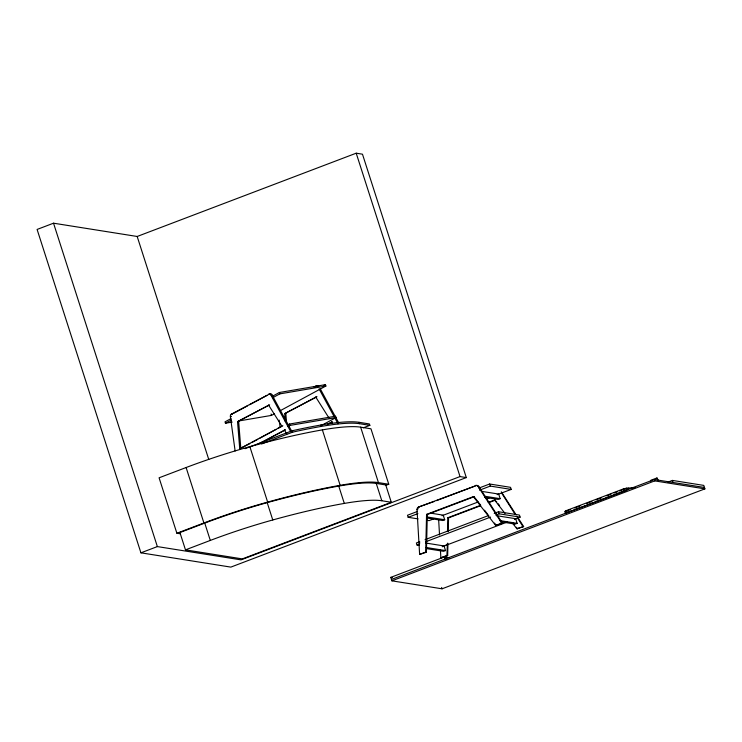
<?xml version="1.0" encoding="UTF-8"?>
<svg xmlns="http://www.w3.org/2000/svg" width="742" height="742" viewBox="0 0 742 742"><rect width="100%" height="100%" fill="white"/><g stroke="black" fill="none" stroke-linecap="round" stroke-linejoin="round"><path stroke-width="1.11" d="M473.368 496.63L495.619 525.382L502.408 523.184L478.831 486.511A2.458 2.309 -81 0 0 476.178 485.611L418.581 507.036A2.458 2.309 -81 0 0 417.013 509.55L419.62 554.413L425.667 552.104L426.567 514.373L473.368 496.63L474.119 496.75L480.371 504.82M419.62 554.413L426.418 552.224L427.318 514.494L474.119 496.75M440.396 549.701L440.859 557.789L446.907 555.48L447.417 543.227M447.491 531.198L447.816 517.749L480.788 505.246M440.859 557.789L447.658 555.6L447.955 543.302M448.233 531.745L448.567 517.87L480.473 505.775M626.619 490.323L567.148 512.62C565.218 514.818 563.874 510.644 566.48 510.542L623.679 488.811L627.009 488.171L627.194 488.746L628.483 488.663L628.298 488.088L626.165 488.895M269.624 404.798L237.542 421.669L239.722 448.725L282.841 425.732M239.722 448.725L249.831 443.651M251.826 442.566L257.836 439.31M259.83 438.225L275.838 429.535M277.842 428.449L281.839 426.279M231.05 418.59L225.011 421.855L225.457 423.237L232.2 422.087M272.333 396.302L279.372 392.499L325.441 384.653L325.886 386.035L280.587 410.502M225.457 423.237L231.495 419.981M272.778 397.684L279.817 393.881L325.886 386.035M323.429 385.738L325.441 384.653M238.943 420.946L271.526 415.39L274.549 413.767M287.488 425.12L289.501 424.034L335.57 416.188L336.015 417.579L320.915 425.732M287.933 426.511L289.946 425.416L336.015 417.579M257.186 444.597L285.401 429.776L261.305 442.779M327.454 424.099L332.574 421.734M328.558 423.905L331.563 422.281M235.131 451.006L230.391 416.679A2.458 1.595 80.3 0 1 231.244 414.212L269.986 393.77A2.458 1.595 80.3 0 1 271.924 394.716L291.94 431.64M233.368 413.48L247.605 405.818M249.646 404.724L266.935 395.412M237.542 421.669L268.623 405.336M314.014 387.018L317.159 385.738A2.458 1.595 80.3 0 1 318.81 386.248M315.118 386.832L317.159 385.738M284.715 413.628L316.797 396.766L284.715 413.628L285.345 421.521M495.619 525.382L502.408 523.184M512.49 523.11L516.868 528.749L523.648 526.56L517.452 516.905M516.868 528.749L523.648 526.56M53.526 223.194L37.1 229.445L140.924 552.827L230.845 567.111L466.31 477.579L362.476 154.188L356.206 153.195L137.177 236.475L53.526 223.194L157.36 546.585L241.002 559.867L460.031 476.577L466.31 477.579M385.525 485.472L388.762 484.238L370.963 428.802L360.64 427.16A122.949 20.08 -17.8 0 0 322.371 429.878A180.742 29.522 -17.8 0 0 249.85 446.656A122.949 20.08 -17.8 0 0 186.112 467.525L159.085 477.802L176.884 533.248L180.269 533.776M245.036 448.697L292.255 430.74A180.742 29.522 -17.8 0 1 320.813 425.027A122.949 20.08 -17.8 0 1 359.082 422.309L369.405 423.951L369.85 425.342L363.367 427.8M261.546 443.976L292.7 432.132A180.742 29.522 -17.8 0 1 321.258 426.418A122.949 20.08 -17.8 0 1 359.527 423.701L369.85 425.342M176.884 533.248L203.911 522.971A122.949 20.08 -17.8 0 1 267.649 502.093A180.742 29.522 -17.8 0 1 340.17 485.314A122.949 20.08 -17.8 0 1 378.439 482.606L388.762 484.238M204.746 523.101L179.916 532.543L185.481 549.868L242.356 558.902L391.294 502.269L385.738 484.943L376.25 483.432A120.492 19.682 -17.8 0 0 338.742 486.093A178.284 29.114 -17.8 0 0 267.203 502.64A120.492 19.682 -17.8 0 0 204.746 523.101L210.311 540.426L185.481 549.868M140.924 552.827L157.36 546.585M417.217 511.544L407.497 515.245L408.165 517.322L418.071 518.89M478.822 488.115L489.627 484.007L510.542 487.327L511.21 489.414L497.159 494.645M408.165 517.322L417.885 513.622M479.49 490.202L490.295 486.084L511.21 489.414M433.393 519.001L429.071 520.643L426.873 520.29M442.037 515.709L478.163 501.972M486.353 498.865L489.896 497.511M430.694 513.158L443.224 515.152L444.708 519.771L442.733 520.522L426.789 517.99M481.595 491.352L498.68 494.061L500.154 498.68L498.188 499.431L484.526 497.261M419.638 541.734L416.392 542.968L417.06 545.045L419.267 545.398M425.045 539.684L488.802 515.43M494.209 513.381L498.531 511.739L519.446 515.059L520.114 517.137L514.707 519.187M417.06 545.045L419.221 544.229M425.713 541.762L490.555 517.1M495.953 515.05L499.199 513.816L520.114 517.137M442.232 546.641L447.166 544.758M514.531 519.14L517.693 518.055M442.445 546.668L507.138 522.071M425.825 543.051L444.041 545.945L445.525 550.573L443.558 551.315L426.474 548.607M496.305 515.644L515.662 518.714L517.137 523.333L515.171 524.084L500.368 521.737M668.125 482.05L672.419 480.417L703.787 485.398L704.9 488.867L442.065 588.805L391.878 580.838L390.765 577.378L444.43 556.964L449.448 557.761M570.487 509.671L564.987 511.451M574.753 508.047L580.086 506.016M586.486 503.586L591.819 501.555M596.086 499.932L601.419 497.901M606.743 495.879L611.009 494.255M614.209 493.04L617.409 491.825M619.542 491.009L627.009 488.171M626.35 489.479L628.483 488.663M658.098 479.991L656.948 477.959L650.901 480.259L650.957 481.131M391.433 579.456L654.268 479.508L704.455 487.475M391.878 580.838L654.713 480.89L704.9 488.867M434.348 501.462L418.581 507.036M436.491 500.655L475.103 486.01M488.227 502.427L494.608 500.006L496.788 501.963M488.987 502.547L495.368 500.127M268.873 393.965A2.458 1.595 80.3 0 1 270.821 394.911L271.924 394.716M231.244 414.212L232.348 414.027A2.458 1.595 80.3 0 0 231.764 414.657M230.391 416.679L231.495 416.485M628.298 488.088L635.124 487.642M475.427 485.491A2.458 2.309 -81 0 1 478.08 486.39L478.831 486.511M501.629 493.05L515.041 514.215M485.361 496.333L500.154 498.68M210.311 540.426A120.492 19.682 -17.8 0 1 272.768 519.966A178.284 29.114 -17.8 0 1 344.307 503.419A120.492 19.682 -17.8 0 1 381.815 500.757L391.294 502.269M500.062 520.624L517.137 523.333M417.013 509.55L417.765 509.671M426.567 514.373L427.318 514.494M447.816 517.749L448.567 517.87M426.483 516.877L444.708 519.771M419.629 541.855L419.555 544.099M426.168 547.494L445.525 550.573M425.667 552.104L426.418 552.224M446.907 555.48L447.658 555.6M390.765 577.378L392.435 577.638M498.207 503.79L499.616 505.627M513.102 523.036L514.521 524.872M516.376 527.274L517.619 528.87M494.608 500.006L505.024 513.464M484.535 510.208L488.004 514.688M494.515 523.091L496.37 525.494M565.339 512.268L565.367 512.017M501.323 491.807L516.209 514.976M517.489 518.018L522.897 526.44M478.08 486.39L501.657 523.064M315.693 396.961L328.91 417.885M331.461 421.929L332.49 423.543M268.521 404.993L281.737 425.917M284.288 429.961L286.848 434.005M320.182 388.678L338.575 422.606M319.079 388.873L338.009 423.793M270.821 394.911L290.836 431.825M672.419 480.417L673.087 482.495M656.948 477.959L657.616 480.037M654.268 479.508L654.713 480.89M626.062 488.236L626.73 490.314M623.336 488.941L624.003 491.018M566.48 510.542L567.148 512.62M489.627 484.007L490.295 486.084M498.531 511.739L499.199 513.816M356.206 153.195L460.031 476.577M446.1 557.233L446.767 559.31M444.43 556.964L445.098 559.051M441.62 587.423L442.065 588.805M359.082 422.309L359.527 423.701M360.64 427.16L378.439 482.606M376.25 483.432L381.815 500.757M320.813 425.027L321.258 426.418M322.371 429.878L340.17 485.314M338.742 486.093L344.307 503.419M292.255 430.74L292.7 432.132M279.372 392.499L279.817 393.881M289.501 424.034L289.946 425.416M271.08 414.008L271.526 415.39M249.85 446.656L267.649 502.093M267.203 502.64L272.768 519.966M137.177 236.475L208.752 459.428M186.112 467.525L203.911 522.971M279.15 420.083L280.096 426.947M285.818 413.442L286.542 422.467M238.646 421.475L240.825 448.539M438.689 520.327L439.533 534.973M417.885 508.697A2.458 2.309 -81 0 1 418.84 507.417M316.046 385.923A2.458 1.595 80.3 0 1 317.474 386.192"/></g></svg>
